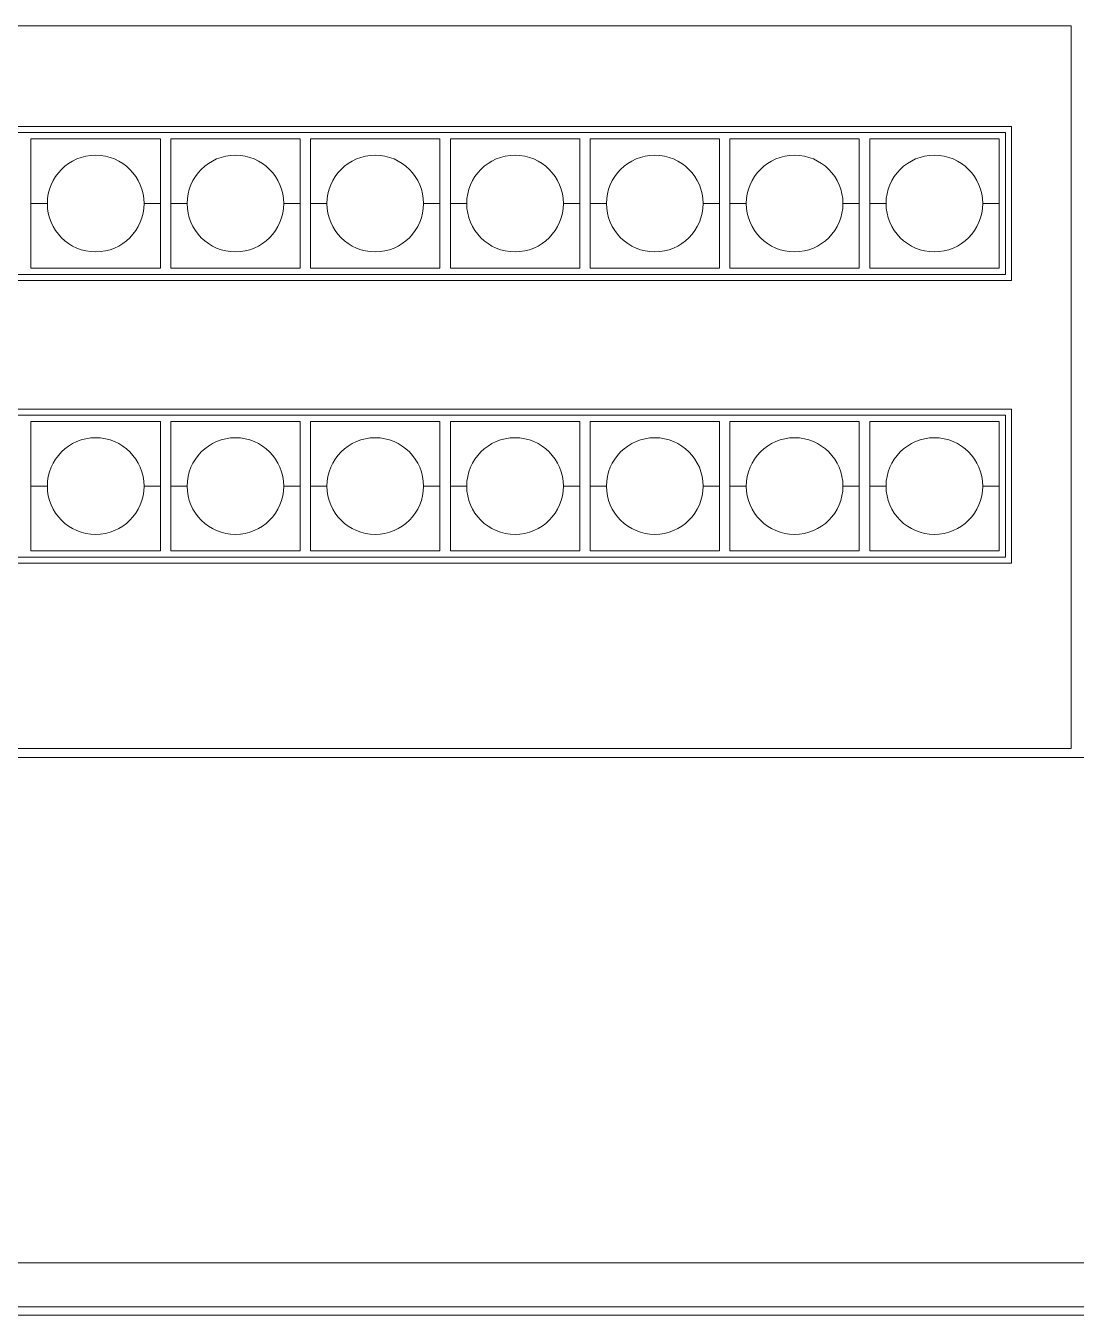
# Model space of a CAD drawing. Header units: millimetres. Extents: x 34 to 261, y 11 to 208.
# Drawn here: x 61.67 to 89.93, y 60 to 94.68 of the extents above; entities that cross this region are included whole.
import ezdxf

# ---------------------------------------------------------------- set-up
doc = ezdxf.new("R2010")
doc.units = ezdxf.units.MM

msp = doc.modelspace()

# ---------------------------------------------------------------- linework, layer by layer
at = {"color": 7, "linetype": 'Continuous', "lineweight": 15}
for p, q in [((37.3119, 94.6805), (89.7919, 94.6805)), ((89.7919, 94.6805), (89.7919, 75.2403)), ((88.1819, 91.9705), (38.9219, 91.9705)), ((88.1819, 87.8305), (88.1819, 91.9705)), ((88.0219, 91.8105), (39.0819, 91.8105)), ((88.0219, 87.9905), (88.0219, 91.8105)), ((38.9219, 87.8305), (88.1819, 87.8305)), ((39.0819, 87.9905), (88.0219, 87.9905)), ((88.1819, 84.3705), (38.9219, 84.3705)), ((88.1819, 80.2305), (88.1819, 84.3705)), ((39.0819, 84.2105), (88.0219, 84.2105)), ((88.0219, 84.2105), (88.0219, 80.3905)), ((38.9219, 80.2305), (88.1819, 80.2305)), ((88.0219, 80.3905), (39.0819, 80.3905)), ((89.7919, 75.2403), (37.3119, 75.2403)), ((37.3119, 75.0003), (117.8719, 75.0003)), ((37.3119, 61.4123), (117.8719, 61.4123)), ((117.8719, 60.2285), (37.3119, 60.2285)), ((117.8719, 60.0005), (37.3119, 60.0005))]:
    msp.add_line(p, q, dxfattribs=at)
for centre, start, end in [((63.5519, 89.9005), 0, 180), ((67.3119, 89.9005), 0, 180), ((71.0719, 89.9005), 0, 180), ((74.8319, 89.9005), 0, 180), ((78.5919, 89.9005), 0, 180), ((82.3519, 89.9005), 0, 180), ((86.1119, 89.9005), 0, 180), ((63.5519, 89.9005), 180, 0), ((67.3119, 89.9005), 180, 0), ((71.0719, 89.9005), 180, 0), ((74.8319, 89.9005), 180, 0), ((78.5919, 89.9005), 180, 0), ((82.3519, 89.9005), 180, 0), ((86.1119, 89.9005), 180, 0), ((63.5519, 82.3005), 0, 180), ((67.3119, 82.3005), 0, 180), ((71.0719, 82.3005), 0, 180), ((74.8319, 82.3005), 0, 180), ((78.5919, 82.3005), 0, 180), ((82.3519, 82.3005), 0, 180), ((86.1119, 82.3005), 0, 180), ((63.5519, 82.3005), 180, 0), ((67.3119, 82.3005), 180, 0), ((71.0719, 82.3005), 180, 0), ((74.8319, 82.3005), 180, 0), ((78.5919, 82.3005), 180, 0), ((82.3519, 82.3005), 180, 0), ((86.1119, 82.3005), 180, 0)]:
    msp.add_arc(centre, 1.3, start, end, dxfattribs=at)
for points, knots in [([(65.2919, 91.6405), (65.1868, 91.6405), (64.9488, 91.6405), (64.4466, 91.6405), (63.9111, 91.6405), (63.4199, 91.6405), (62.9668, 91.6405), (62.5352, 91.6405), (62.1167, 91.6405), (61.9082, 91.6405), (61.8119, 91.6405)], [0, 0, 0, 0, 0.1189242, 0.2690534, 0.406242, 0.5438102, 0.6527208, 0.7613603, 0.889886, 1, 1, 1, 1]), ([(61.8119, 91.6405), (61.8119, 91.5353), (61.8119, 91.2974), (61.8119, 90.8232), (61.8119, 90.3444), (61.8119, 90.0494), (61.8119, 89.9005)], [0, 0, 0, 0, 0.2379154, 0.5382584, 0.7670811, 1, 1, 1, 1]), ([(65.2919, 89.9005), (65.2919, 90.0534), (65.2919, 90.3588), (65.2919, 90.8174), (65.2919, 91.2456), (65.2919, 91.5142), (65.2919, 91.6218), (65.2919, 91.6405)], [0, 0, 0, 0, 0.2392959, 0.4780096, 0.7256154, 0.9522674, 1, 1, 1, 1]), ([(69.0519, 91.6405), (68.9468, 91.6405), (68.7088, 91.6405), (68.2066, 91.6405), (67.6711, 91.6405), (67.1799, 91.6405), (66.7268, 91.6405), (66.2952, 91.6405), (65.8767, 91.6405), (65.6682, 91.6405), (65.5719, 91.6405)], [0, 0, 0, 0, 0.1189242, 0.2690534, 0.406242, 0.5438102, 0.6527208, 0.7613603, 0.889886, 1, 1, 1, 1]), ([(65.5719, 91.6405), (65.5719, 91.5353), (65.5719, 91.2974), (65.5719, 90.8232), (65.5719, 90.3444), (65.5719, 90.0494), (65.5719, 89.9005)], [0, 0, 0, 0, 0.2379154, 0.5382584, 0.7670811, 1, 1, 1, 1]), ([(69.0519, 89.9005), (69.0519, 90.0534), (69.0519, 90.3588), (69.0519, 90.8174), (69.0519, 91.2456), (69.0519, 91.5142), (69.0519, 91.6218), (69.0519, 91.6405)], [0, 0, 0, 0, 0.2392959, 0.4780096, 0.7256154, 0.9522674, 1, 1, 1, 1]), ([(72.8119, 91.6405), (72.7068, 91.6405), (72.4688, 91.6405), (71.9666, 91.6405), (71.4311, 91.6405), (70.9399, 91.6405), (70.4868, 91.6405), (70.0552, 91.6405), (69.6367, 91.6405), (69.4282, 91.6405), (69.3319, 91.6405)], [0, 0, 0, 0, 0.1189242, 0.2690534, 0.406242, 0.5438102, 0.6527208, 0.7613603, 0.889886, 1, 1, 1, 1]), ([(69.3319, 91.6405), (69.3319, 91.5353), (69.3319, 91.2974), (69.3319, 90.8232), (69.3319, 90.3444), (69.3319, 90.0494), (69.3319, 89.9005)], [0, 0, 0, 0, 0.2379154, 0.5382584, 0.7670811, 1, 1, 1, 1]), ([(72.8119, 89.9005), (72.8119, 90.0534), (72.8119, 90.3588), (72.8119, 90.8174), (72.8119, 91.2456), (72.8119, 91.5142), (72.8119, 91.6218), (72.8119, 91.6405)], [0, 0, 0, 0, 0.2392959, 0.4780096, 0.7256154, 0.9522674, 1, 1, 1, 1]), ([(76.5719, 91.6405), (76.4668, 91.6405), (76.2288, 91.6405), (75.7266, 91.6405), (75.1911, 91.6405), (74.6999, 91.6405), (74.2468, 91.6405), (73.8152, 91.6405), (73.3967, 91.6405), (73.1882, 91.6405), (73.0919, 91.6405)], [0, 0, 0, 0, 0.1189242, 0.2690534, 0.406242, 0.5438102, 0.6527208, 0.7613603, 0.889886, 1, 1, 1, 1]), ([(73.0919, 91.6405), (73.0919, 91.5353), (73.0919, 91.2974), (73.0919, 90.8232), (73.0919, 90.3444), (73.0919, 90.0494), (73.0919, 89.9005)], [0, 0, 0, 0, 0.2379154, 0.5382584, 0.7670811, 1, 1, 1, 1]), ([(76.5719, 89.9005), (76.5719, 90.0534), (76.5719, 90.3588), (76.5719, 90.8174), (76.5719, 91.2456), (76.5719, 91.5142), (76.5719, 91.6218), (76.5719, 91.6405)], [0, 0, 0, 0, 0.2392959, 0.4780096, 0.7256154, 0.9522674, 1, 1, 1, 1]), ([(80.3319, 91.6405), (80.2268, 91.6405), (79.9888, 91.6405), (79.4866, 91.6405), (78.9511, 91.6405), (78.4599, 91.6405), (78.0068, 91.6405), (77.5752, 91.6405), (77.1567, 91.6405), (76.9482, 91.6405), (76.8519, 91.6405)], [0, 0, 0, 0, 0.1189242, 0.2690534, 0.406242, 0.5438102, 0.6527208, 0.7613603, 0.889886, 1, 1, 1, 1]), ([(76.8519, 91.6405), (76.8519, 91.5353), (76.8519, 91.2974), (76.8519, 90.8232), (76.8519, 90.3444), (76.8519, 90.0494), (76.8519, 89.9005)], [0, 0, 0, 0, 0.2379154, 0.5382584, 0.7670811, 1, 1, 1, 1]), ([(80.3319, 89.9005), (80.3319, 90.0534), (80.3319, 90.3588), (80.3319, 90.8174), (80.3319, 91.2456), (80.3319, 91.5142), (80.3319, 91.6218), (80.3319, 91.6405)], [0, 0, 0, 0, 0.2392959, 0.4780096, 0.7256154, 0.9522674, 1, 1, 1, 1]), ([(84.0919, 91.6405), (83.9868, 91.6405), (83.7488, 91.6405), (83.2466, 91.6405), (82.7111, 91.6405), (82.2199, 91.6405), (81.7668, 91.6405), (81.3352, 91.6405), (80.9167, 91.6405), (80.7082, 91.6405), (80.6119, 91.6405)], [0, 0, 0, 0, 0.1189242, 0.2690534, 0.406242, 0.5438102, 0.6527208, 0.7613603, 0.889886, 1, 1, 1, 1]), ([(80.6119, 91.6405), (80.6119, 91.5353), (80.6119, 91.2974), (80.6119, 90.8232), (80.6119, 90.3444), (80.6119, 90.0494), (80.6119, 89.9005)], [0, 0, 0, 0, 0.2379154, 0.5382584, 0.7670811, 1, 1, 1, 1]), ([(84.0919, 89.9005), (84.0919, 90.0534), (84.0919, 90.3588), (84.0919, 90.8174), (84.0919, 91.2456), (84.0919, 91.5142), (84.0919, 91.6218), (84.0919, 91.6405)], [0, 0, 0, 0, 0.2392959, 0.4780096, 0.7256154, 0.9522674, 1, 1, 1, 1]), ([(87.8519, 91.6405), (87.7468, 91.6405), (87.5088, 91.6405), (87.0066, 91.6405), (86.4711, 91.6405), (85.9799, 91.6405), (85.5268, 91.6405), (85.0952, 91.6405), (84.6767, 91.6405), (84.4682, 91.6405), (84.3719, 91.6405)], [0, 0, 0, 0, 0.1189242, 0.2690534, 0.406242, 0.5438102, 0.6527208, 0.7613603, 0.889886, 1, 1, 1, 1]), ([(84.3719, 91.6405), (84.3719, 91.5353), (84.3719, 91.2974), (84.3719, 90.8232), (84.3719, 90.3444), (84.3719, 90.0494), (84.3719, 89.9005)], [0, 0, 0, 0, 0.2379154, 0.5382584, 0.7670811, 1, 1, 1, 1]), ([(87.8519, 89.9005), (87.8519, 90.0534), (87.8519, 90.3588), (87.8519, 90.8174), (87.8519, 91.2456), (87.8519, 91.5142), (87.8519, 91.6218), (87.8519, 91.6405)], [0, 0, 0, 0, 0.2392959, 0.4780096, 0.7256154, 0.9522674, 1, 1, 1, 1]), ([(61.8119, 89.9005), (61.8935, 89.9005), (62.0372, 89.9005), (62.1871, 89.9005), (62.2519, 89.9005)], [0, 0, 0, 0, 0.5679473, 1, 1, 1, 1]), ([(61.8119, 89.9005), (61.8119, 89.7476), (61.8119, 89.4422), (61.8119, 88.9836), (61.8119, 88.5554), (61.8119, 88.2868), (61.8119, 88.1792), (61.8119, 88.1605)], [0, 0, 0, 0, 0.2392959, 0.4780096, 0.7256154, 0.9522674, 1, 1, 1, 1]), ([(64.8519, 89.9005), (64.9348, 89.9005), (65.0848, 89.9005), (65.2279, 89.9005), (65.2919, 89.9005)], [0, 0, 0, 0, 0.5520218, 1, 1, 1, 1]), ([(65.2919, 88.1605), (65.2919, 88.2657), (65.2919, 88.5036), (65.2919, 88.9778), (65.2919, 89.4566), (65.2919, 89.7517), (65.2919, 89.9005)], [0, 0, 0, 0, 0.2379154, 0.5382584, 0.7670811, 1, 1, 1, 1]), ([(65.5719, 89.9005), (65.6535, 89.9005), (65.7972, 89.9005), (65.9471, 89.9005), (66.0119, 89.9005)], [0, 0, 0, 0, 0.5679473, 1, 1, 1, 1]), ([(65.5719, 89.9005), (65.5719, 89.7476), (65.5719, 89.4422), (65.5719, 88.9836), (65.5719, 88.5554), (65.5719, 88.2868), (65.5719, 88.1792), (65.5719, 88.1605)], [0, 0, 0, 0, 0.2392959, 0.4780096, 0.7256154, 0.9522674, 1, 1, 1, 1]), ([(68.6119, 89.9005), (68.6948, 89.9005), (68.8448, 89.9005), (68.9879, 89.9005), (69.0519, 89.9005)], [0, 0, 0, 0, 0.5520218, 1, 1, 1, 1]), ([(69.0519, 88.1605), (69.0519, 88.2657), (69.0519, 88.5036), (69.0519, 88.9778), (69.0519, 89.4566), (69.0519, 89.7517), (69.0519, 89.9005)], [0, 0, 0, 0, 0.2379154, 0.5382584, 0.7670811, 1, 1, 1, 1]), ([(69.3319, 89.9005), (69.4135, 89.9005), (69.5572, 89.9005), (69.7071, 89.9005), (69.7719, 89.9005)], [0, 0, 0, 0, 0.5679473, 1, 1, 1, 1]), ([(69.3319, 89.9005), (69.3319, 89.7476), (69.3319, 89.4422), (69.3319, 88.9836), (69.3319, 88.5554), (69.3319, 88.2868), (69.3319, 88.1792), (69.3319, 88.1605)], [0, 0, 0, 0, 0.2392959, 0.4780096, 0.7256154, 0.9522674, 1, 1, 1, 1]), ([(72.3719, 89.9005), (72.4548, 89.9005), (72.6048, 89.9005), (72.7479, 89.9005), (72.8119, 89.9005)], [0, 0, 0, 0, 0.5520218, 1, 1, 1, 1]), ([(72.8119, 88.1605), (72.8119, 88.2657), (72.8119, 88.5036), (72.8119, 88.9778), (72.8119, 89.4566), (72.8119, 89.7517), (72.8119, 89.9005)], [0, 0, 0, 0, 0.2379154, 0.5382584, 0.7670811, 1, 1, 1, 1]), ([(73.0919, 89.9005), (73.1735, 89.9005), (73.3172, 89.9005), (73.4671, 89.9005), (73.5319, 89.9005)], [0, 0, 0, 0, 0.5679473, 1, 1, 1, 1]), ([(73.0919, 89.9005), (73.0919, 89.7476), (73.0919, 89.4422), (73.0919, 88.9836), (73.0919, 88.5554), (73.0919, 88.2868), (73.0919, 88.1792), (73.0919, 88.1605)], [0, 0, 0, 0, 0.2392959, 0.4780096, 0.7256154, 0.9522674, 1, 1, 1, 1]), ([(76.1319, 89.9005), (76.2148, 89.9005), (76.3648, 89.9005), (76.5079, 89.9005), (76.5719, 89.9005)], [0, 0, 0, 0, 0.5520218, 1, 1, 1, 1]), ([(76.5719, 88.1605), (76.5719, 88.2657), (76.5719, 88.5036), (76.5719, 88.9778), (76.5719, 89.4566), (76.5719, 89.7517), (76.5719, 89.9005)], [0, 0, 0, 0, 0.2379154, 0.5382584, 0.7670811, 1, 1, 1, 1]), ([(76.8519, 89.9005), (76.9335, 89.9005), (77.0772, 89.9005), (77.2271, 89.9005), (77.2919, 89.9005)], [0, 0, 0, 0, 0.5679473, 1, 1, 1, 1]), ([(76.8519, 89.9005), (76.8519, 89.7476), (76.8519, 89.4422), (76.8519, 88.9836), (76.8519, 88.5554), (76.8519, 88.2868), (76.8519, 88.1792), (76.8519, 88.1605)], [0, 0, 0, 0, 0.2392959, 0.4780096, 0.7256154, 0.9522674, 1, 1, 1, 1]), ([(79.8919, 89.9005), (79.9748, 89.9005), (80.1248, 89.9005), (80.2679, 89.9005), (80.3319, 89.9005)], [0, 0, 0, 0, 0.5520218, 1, 1, 1, 1]), ([(80.3319, 88.1605), (80.3319, 88.2657), (80.3319, 88.5036), (80.3319, 88.9778), (80.3319, 89.4566), (80.3319, 89.7517), (80.3319, 89.9005)], [0, 0, 0, 0, 0.2379154, 0.5382584, 0.7670811, 1, 1, 1, 1]), ([(80.6119, 89.9005), (80.6935, 89.9005), (80.8372, 89.9005), (80.9871, 89.9005), (81.0519, 89.9005)], [0, 0, 0, 0, 0.5679473, 1, 1, 1, 1]), ([(80.6119, 89.9005), (80.6119, 89.7476), (80.6119, 89.4422), (80.6119, 88.9836), (80.6119, 88.5554), (80.6119, 88.2868), (80.6119, 88.1792), (80.6119, 88.1605)], [0, 0, 0, 0, 0.2392959, 0.4780096, 0.7256154, 0.9522674, 1, 1, 1, 1]), ([(83.6519, 89.9005), (83.7348, 89.9005), (83.8848, 89.9005), (84.0279, 89.9005), (84.0919, 89.9005)], [0, 0, 0, 0, 0.5520218, 1, 1, 1, 1]), ([(84.0919, 88.1605), (84.0919, 88.2657), (84.0919, 88.5036), (84.0919, 88.9778), (84.0919, 89.4566), (84.0919, 89.7517), (84.0919, 89.9005)], [0, 0, 0, 0, 0.2379154, 0.5382584, 0.7670811, 1, 1, 1, 1]), ([(84.3719, 89.9005), (84.4535, 89.9005), (84.5972, 89.9005), (84.7471, 89.9005), (84.8119, 89.9005)], [0, 0, 0, 0, 0.5679473, 1, 1, 1, 1]), ([(84.3719, 89.9005), (84.3719, 89.7476), (84.3719, 89.4422), (84.3719, 88.9836), (84.3719, 88.5554), (84.3719, 88.2868), (84.3719, 88.1792), (84.3719, 88.1605)], [0, 0, 0, 0, 0.2392959, 0.4780096, 0.7256154, 0.9522674, 1, 1, 1, 1]), ([(87.4119, 89.9005), (87.4948, 89.9005), (87.6448, 89.9005), (87.7879, 89.9005), (87.8519, 89.9005)], [0, 0, 0, 0, 0.5520218, 1, 1, 1, 1]), ([(87.8519, 88.1605), (87.8519, 88.2657), (87.8519, 88.5036), (87.8519, 88.9778), (87.8519, 89.4566), (87.8519, 89.7517), (87.8519, 89.9005)], [0, 0, 0, 0, 0.2379154, 0.5382584, 0.7670811, 1, 1, 1, 1]), ([(61.8119, 88.1605), (61.9171, 88.1605), (62.155, 88.1605), (62.6573, 88.1605), (63.1927, 88.1605), (63.684, 88.1605), (64.137, 88.1605), (64.5687, 88.1605), (64.9872, 88.1605), (65.1957, 88.1605), (65.2919, 88.1605)], [0, 0, 0, 0, 0.1189242, 0.2690534, 0.406242, 0.5438102, 0.6527208, 0.7613603, 0.889886, 1, 1, 1, 1]), ([(65.5719, 88.1605), (65.6771, 88.1605), (65.915, 88.1605), (66.4173, 88.1605), (66.9527, 88.1605), (67.444, 88.1605), (67.897, 88.1605), (68.3287, 88.1605), (68.7472, 88.1605), (68.9557, 88.1605), (69.0519, 88.1605)], [0, 0, 0, 0, 0.1189242, 0.2690534, 0.406242, 0.5438102, 0.6527208, 0.7613603, 0.889886, 1, 1, 1, 1]), ([(69.3319, 88.1605), (69.4371, 88.1605), (69.675, 88.1605), (70.1773, 88.1605), (70.7127, 88.1605), (71.204, 88.1605), (71.657, 88.1605), (72.0887, 88.1605), (72.5072, 88.1605), (72.7157, 88.1605), (72.8119, 88.1605)], [0, 0, 0, 0, 0.1189242, 0.2690534, 0.406242, 0.5438102, 0.6527208, 0.7613603, 0.889886, 1, 1, 1, 1]), ([(73.0919, 88.1605), (73.1971, 88.1605), (73.435, 88.1605), (73.9373, 88.1605), (74.4727, 88.1605), (74.964, 88.1605), (75.417, 88.1605), (75.8487, 88.1605), (76.2672, 88.1605), (76.4757, 88.1605), (76.5719, 88.1605)], [0, 0, 0, 0, 0.1189242, 0.2690534, 0.406242, 0.5438102, 0.6527208, 0.7613603, 0.889886, 1, 1, 1, 1]), ([(76.8519, 88.1605), (76.9571, 88.1605), (77.195, 88.1605), (77.6973, 88.1605), (78.2327, 88.1605), (78.724, 88.1605), (79.177, 88.1605), (79.6087, 88.1605), (80.0272, 88.1605), (80.2357, 88.1605), (80.3319, 88.1605)], [0, 0, 0, 0, 0.1189242, 0.2690534, 0.406242, 0.5438102, 0.6527208, 0.7613603, 0.889886, 1, 1, 1, 1]), ([(80.6119, 88.1605), (80.7171, 88.1605), (80.955, 88.1605), (81.4573, 88.1605), (81.9927, 88.1605), (82.484, 88.1605), (82.937, 88.1605), (83.3687, 88.1605), (83.7872, 88.1605), (83.9957, 88.1605), (84.0919, 88.1605)], [0, 0, 0, 0, 0.1189242, 0.2690534, 0.406242, 0.5438102, 0.6527208, 0.7613603, 0.889886, 1, 1, 1, 1]), ([(84.3719, 88.1605), (84.4771, 88.1605), (84.715, 88.1605), (85.2173, 88.1605), (85.7527, 88.1605), (86.244, 88.1605), (86.697, 88.1605), (87.1287, 88.1605), (87.5472, 88.1605), (87.7557, 88.1605), (87.8519, 88.1605)], [0, 0, 0, 0, 0.1189242, 0.2690534, 0.406242, 0.5438102, 0.6527208, 0.7613603, 0.889886, 1, 1, 1, 1]), ([(65.2919, 84.0405), (65.1868, 84.0405), (64.9488, 84.0405), (64.4466, 84.0405), (63.9111, 84.0405), (63.4199, 84.0405), (62.9668, 84.0405), (62.5352, 84.0405), (62.1167, 84.0405), (61.9082, 84.0405), (61.8119, 84.0405)], [0, 0, 0, 0, 0.1189242, 0.2690534, 0.406242, 0.5438102, 0.6527208, 0.7613603, 0.889886, 1, 1, 1, 1]), ([(61.8119, 84.0405), (61.8119, 83.9353), (61.8119, 83.6974), (61.8119, 83.2232), (61.8119, 82.7444), (61.8119, 82.4494), (61.8119, 82.3005)], [0, 0, 0, 0, 0.2379154, 0.5382584, 0.7670811, 1, 1, 1, 1]), ([(65.2919, 82.3005), (65.2919, 82.4534), (65.2919, 82.7588), (65.2919, 83.2174), (65.2919, 83.6456), (65.2919, 83.9142), (65.2919, 84.0218), (65.2919, 84.0405)], [0, 0, 0, 0, 0.2392959, 0.4780096, 0.7256154, 0.9522674, 1, 1, 1, 1]), ([(69.0519, 84.0405), (68.9468, 84.0405), (68.7088, 84.0405), (68.2066, 84.0405), (67.6711, 84.0405), (67.1799, 84.0405), (66.7268, 84.0405), (66.2952, 84.0405), (65.8767, 84.0405), (65.6682, 84.0405), (65.5719, 84.0405)], [0, 0, 0, 0, 0.1189242, 0.2690534, 0.406242, 0.5438102, 0.6527208, 0.7613603, 0.889886, 1, 1, 1, 1]), ([(65.5719, 84.0405), (65.5719, 83.9353), (65.5719, 83.6974), (65.5719, 83.2232), (65.5719, 82.7444), (65.5719, 82.4494), (65.5719, 82.3005)], [0, 0, 0, 0, 0.2379154, 0.5382584, 0.7670811, 1, 1, 1, 1]), ([(69.0519, 82.3005), (69.0519, 82.4534), (69.0519, 82.7588), (69.0519, 83.2174), (69.0519, 83.6456), (69.0519, 83.9142), (69.0519, 84.0218), (69.0519, 84.0405)], [0, 0, 0, 0, 0.2392959, 0.4780096, 0.7256154, 0.9522674, 1, 1, 1, 1]), ([(72.8119, 84.0405), (72.7068, 84.0405), (72.4688, 84.0405), (71.9666, 84.0405), (71.4311, 84.0405), (70.9399, 84.0405), (70.4868, 84.0405), (70.0552, 84.0405), (69.6367, 84.0405), (69.4282, 84.0405), (69.3319, 84.0405)], [0, 0, 0, 0, 0.1189242, 0.2690534, 0.406242, 0.5438102, 0.6527208, 0.7613603, 0.889886, 1, 1, 1, 1]), ([(69.3319, 84.0405), (69.3319, 83.9353), (69.3319, 83.6974), (69.3319, 83.2232), (69.3319, 82.7444), (69.3319, 82.4494), (69.3319, 82.3005)], [0, 0, 0, 0, 0.2379154, 0.5382584, 0.7670811, 1, 1, 1, 1]), ([(72.8119, 82.3005), (72.8119, 82.4534), (72.8119, 82.7588), (72.8119, 83.2174), (72.8119, 83.6456), (72.8119, 83.9142), (72.8119, 84.0218), (72.8119, 84.0405)], [0, 0, 0, 0, 0.2392959, 0.4780096, 0.7256154, 0.9522674, 1, 1, 1, 1]), ([(76.5719, 84.0405), (76.4668, 84.0405), (76.2288, 84.0405), (75.7266, 84.0405), (75.1911, 84.0405), (74.6999, 84.0405), (74.2468, 84.0405), (73.8152, 84.0405), (73.3967, 84.0405), (73.1882, 84.0405), (73.0919, 84.0405)], [0, 0, 0, 0, 0.1189242, 0.2690534, 0.406242, 0.5438102, 0.6527208, 0.7613603, 0.889886, 1, 1, 1, 1]), ([(73.0919, 84.0405), (73.0919, 83.9353), (73.0919, 83.6974), (73.0919, 83.2232), (73.0919, 82.7444), (73.0919, 82.4494), (73.0919, 82.3005)], [0, 0, 0, 0, 0.2379154, 0.5382584, 0.7670811, 1, 1, 1, 1]), ([(76.5719, 82.3005), (76.5719, 82.4534), (76.5719, 82.7588), (76.5719, 83.2174), (76.5719, 83.6456), (76.5719, 83.9142), (76.5719, 84.0218), (76.5719, 84.0405)], [0, 0, 0, 0, 0.2392959, 0.4780096, 0.7256154, 0.9522674, 1, 1, 1, 1]), ([(80.3319, 84.0405), (80.2268, 84.0405), (79.9888, 84.0405), (79.4866, 84.0405), (78.9511, 84.0405), (78.4599, 84.0405), (78.0068, 84.0405), (77.5752, 84.0405), (77.1567, 84.0405), (76.9482, 84.0405), (76.8519, 84.0405)], [0, 0, 0, 0, 0.1189242, 0.2690534, 0.406242, 0.5438102, 0.6527208, 0.7613603, 0.889886, 1, 1, 1, 1]), ([(76.8519, 84.0405), (76.8519, 83.9353), (76.8519, 83.6974), (76.8519, 83.2232), (76.8519, 82.7444), (76.8519, 82.4494), (76.8519, 82.3005)], [0, 0, 0, 0, 0.2379154, 0.5382584, 0.7670811, 1, 1, 1, 1]), ([(80.3319, 82.3005), (80.3319, 82.4534), (80.3319, 82.7588), (80.3319, 83.2174), (80.3319, 83.6456), (80.3319, 83.9142), (80.3319, 84.0218), (80.3319, 84.0405)], [0, 0, 0, 0, 0.2392959, 0.4780096, 0.7256154, 0.9522674, 1, 1, 1, 1]), ([(84.0919, 84.0405), (83.9868, 84.0405), (83.7488, 84.0405), (83.2466, 84.0405), (82.7111, 84.0405), (82.2199, 84.0405), (81.7668, 84.0405), (81.3352, 84.0405), (80.9167, 84.0405), (80.7082, 84.0405), (80.6119, 84.0405)], [0, 0, 0, 0, 0.1189242, 0.2690534, 0.406242, 0.5438102, 0.6527208, 0.7613603, 0.889886, 1, 1, 1, 1]), ([(80.6119, 84.0405), (80.6119, 83.9353), (80.6119, 83.6974), (80.6119, 83.2232), (80.6119, 82.7444), (80.6119, 82.4494), (80.6119, 82.3005)], [0, 0, 0, 0, 0.2379154, 0.5382584, 0.7670811, 1, 1, 1, 1]), ([(84.0919, 82.3005), (84.0919, 82.4534), (84.0919, 82.7588), (84.0919, 83.2174), (84.0919, 83.6456), (84.0919, 83.9142), (84.0919, 84.0218), (84.0919, 84.0405)], [0, 0, 0, 0, 0.2392959, 0.4780096, 0.7256154, 0.9522674, 1, 1, 1, 1]), ([(87.8519, 84.0405), (87.7468, 84.0405), (87.5088, 84.0405), (87.0066, 84.0405), (86.4711, 84.0405), (85.9799, 84.0405), (85.5268, 84.0405), (85.0952, 84.0405), (84.6767, 84.0405), (84.4682, 84.0405), (84.3719, 84.0405)], [0, 0, 0, 0, 0.1189242, 0.2690534, 0.406242, 0.5438102, 0.6527208, 0.7613603, 0.889886, 1, 1, 1, 1]), ([(84.3719, 84.0405), (84.3719, 83.9353), (84.3719, 83.6974), (84.3719, 83.2232), (84.3719, 82.7444), (84.3719, 82.4494), (84.3719, 82.3005)], [0, 0, 0, 0, 0.2379154, 0.5382584, 0.7670811, 1, 1, 1, 1]), ([(87.8519, 82.3005), (87.8519, 82.4534), (87.8519, 82.7588), (87.8519, 83.2174), (87.8519, 83.6456), (87.8519, 83.9142), (87.8519, 84.0218), (87.8519, 84.0405)], [0, 0, 0, 0, 0.2392959, 0.4780096, 0.7256154, 0.9522674, 1, 1, 1, 1]), ([(61.8119, 82.3005), (61.8935, 82.3005), (62.0372, 82.3005), (62.1871, 82.3005), (62.2519, 82.3005)], [0, 0, 0, 0, 0.5679473, 1, 1, 1, 1]), ([(61.8119, 82.3005), (61.8119, 82.1476), (61.8119, 81.8422), (61.8119, 81.3836), (61.8119, 80.9554), (61.8119, 80.6868), (61.8119, 80.5792), (61.8119, 80.5605)], [0, 0, 0, 0, 0.2392959, 0.4780096, 0.7256154, 0.9522674, 1, 1, 1, 1]), ([(64.8519, 82.3005), (64.9348, 82.3005), (65.0848, 82.3005), (65.2279, 82.3005), (65.2919, 82.3005)], [0, 0, 0, 0, 0.5520218, 1, 1, 1, 1]), ([(65.2919, 80.5605), (65.2919, 80.6657), (65.2919, 80.9036), (65.2919, 81.3778), (65.2919, 81.8566), (65.2919, 82.1517), (65.2919, 82.3005)], [0, 0, 0, 0, 0.2379154, 0.5382584, 0.7670811, 1, 1, 1, 1]), ([(65.5719, 82.3005), (65.6535, 82.3005), (65.7972, 82.3005), (65.9471, 82.3005), (66.0119, 82.3005)], [0, 0, 0, 0, 0.5679473, 1, 1, 1, 1]), ([(65.5719, 82.3005), (65.5719, 82.1476), (65.5719, 81.8422), (65.5719, 81.3836), (65.5719, 80.9554), (65.5719, 80.6868), (65.5719, 80.5792), (65.5719, 80.5605)], [0, 0, 0, 0, 0.2392959, 0.4780096, 0.7256154, 0.9522674, 1, 1, 1, 1]), ([(68.6119, 82.3005), (68.6948, 82.3005), (68.8448, 82.3005), (68.9879, 82.3005), (69.0519, 82.3005)], [0, 0, 0, 0, 0.5520218, 1, 1, 1, 1]), ([(69.0519, 80.5605), (69.0519, 80.6657), (69.0519, 80.9036), (69.0519, 81.3778), (69.0519, 81.8566), (69.0519, 82.1517), (69.0519, 82.3005)], [0, 0, 0, 0, 0.2379154, 0.5382584, 0.7670811, 1, 1, 1, 1]), ([(69.3319, 82.3005), (69.4135, 82.3005), (69.5572, 82.3005), (69.7071, 82.3005), (69.7719, 82.3005)], [0, 0, 0, 0, 0.5679473, 1, 1, 1, 1]), ([(69.3319, 82.3005), (69.3319, 82.1476), (69.3319, 81.8422), (69.3319, 81.3836), (69.3319, 80.9554), (69.3319, 80.6868), (69.3319, 80.5792), (69.3319, 80.5605)], [0, 0, 0, 0, 0.2392959, 0.4780096, 0.7256154, 0.9522674, 1, 1, 1, 1]), ([(72.3719, 82.3005), (72.4548, 82.3005), (72.6048, 82.3005), (72.7479, 82.3005), (72.8119, 82.3005)], [0, 0, 0, 0, 0.5520218, 1, 1, 1, 1]), ([(72.8119, 80.5605), (72.8119, 80.6657), (72.8119, 80.9036), (72.8119, 81.3778), (72.8119, 81.8566), (72.8119, 82.1517), (72.8119, 82.3005)], [0, 0, 0, 0, 0.2379154, 0.5382584, 0.7670811, 1, 1, 1, 1]), ([(73.0919, 82.3005), (73.1735, 82.3005), (73.3172, 82.3005), (73.4671, 82.3005), (73.5319, 82.3005)], [0, 0, 0, 0, 0.5679473, 1, 1, 1, 1]), ([(73.0919, 82.3005), (73.0919, 82.1476), (73.0919, 81.8422), (73.0919, 81.3836), (73.0919, 80.9554), (73.0919, 80.6868), (73.0919, 80.5792), (73.0919, 80.5605)], [0, 0, 0, 0, 0.2392959, 0.4780096, 0.7256154, 0.9522674, 1, 1, 1, 1]), ([(76.1319, 82.3005), (76.2148, 82.3005), (76.3648, 82.3005), (76.5079, 82.3005), (76.5719, 82.3005)], [0, 0, 0, 0, 0.5520218, 1, 1, 1, 1]), ([(76.5719, 80.5605), (76.5719, 80.6657), (76.5719, 80.9036), (76.5719, 81.3778), (76.5719, 81.8566), (76.5719, 82.1517), (76.5719, 82.3005)], [0, 0, 0, 0, 0.2379154, 0.5382584, 0.7670811, 1, 1, 1, 1]), ([(76.8519, 82.3005), (76.9335, 82.3005), (77.0772, 82.3005), (77.2271, 82.3005), (77.2919, 82.3005)], [0, 0, 0, 0, 0.5679473, 1, 1, 1, 1]), ([(76.8519, 82.3005), (76.8519, 82.1476), (76.8519, 81.8422), (76.8519, 81.3836), (76.8519, 80.9554), (76.8519, 80.6868), (76.8519, 80.5792), (76.8519, 80.5605)], [0, 0, 0, 0, 0.2392959, 0.4780096, 0.7256154, 0.9522674, 1, 1, 1, 1]), ([(79.8919, 82.3005), (79.9748, 82.3005), (80.1248, 82.3005), (80.2679, 82.3005), (80.3319, 82.3005)], [0, 0, 0, 0, 0.5520218, 1, 1, 1, 1]), ([(80.3319, 80.5605), (80.3319, 80.6657), (80.3319, 80.9036), (80.3319, 81.3778), (80.3319, 81.8566), (80.3319, 82.1517), (80.3319, 82.3005)], [0, 0, 0, 0, 0.2379154, 0.5382584, 0.7670811, 1, 1, 1, 1]), ([(80.6119, 82.3005), (80.6935, 82.3005), (80.8372, 82.3005), (80.9871, 82.3005), (81.0519, 82.3005)], [0, 0, 0, 0, 0.5679473, 1, 1, 1, 1]), ([(80.6119, 82.3005), (80.6119, 82.1476), (80.6119, 81.8422), (80.6119, 81.3836), (80.6119, 80.9554), (80.6119, 80.6868), (80.6119, 80.5792), (80.6119, 80.5605)], [0, 0, 0, 0, 0.2392959, 0.4780096, 0.7256154, 0.9522674, 1, 1, 1, 1]), ([(83.6519, 82.3005), (83.7348, 82.3005), (83.8848, 82.3005), (84.0279, 82.3005), (84.0919, 82.3005)], [0, 0, 0, 0, 0.5520218, 1, 1, 1, 1]), ([(84.0919, 80.5605), (84.0919, 80.6657), (84.0919, 80.9036), (84.0919, 81.3778), (84.0919, 81.8566), (84.0919, 82.1517), (84.0919, 82.3005)], [0, 0, 0, 0, 0.2379154, 0.5382584, 0.7670811, 1, 1, 1, 1]), ([(84.3719, 82.3005), (84.4535, 82.3005), (84.5972, 82.3005), (84.7471, 82.3005), (84.8119, 82.3005)], [0, 0, 0, 0, 0.5679473, 1, 1, 1, 1]), ([(84.3719, 82.3005), (84.3719, 82.1476), (84.3719, 81.8422), (84.3719, 81.3836), (84.3719, 80.9554), (84.3719, 80.6868), (84.3719, 80.5792), (84.3719, 80.5605)], [0, 0, 0, 0, 0.2392959, 0.4780096, 0.7256154, 0.9522674, 1, 1, 1, 1]), ([(87.4119, 82.3005), (87.4948, 82.3005), (87.6448, 82.3005), (87.7879, 82.3005), (87.8519, 82.3005)], [0, 0, 0, 0, 0.5520218, 1, 1, 1, 1]), ([(87.8519, 80.5605), (87.8519, 80.6657), (87.8519, 80.9036), (87.8519, 81.3778), (87.8519, 81.8566), (87.8519, 82.1517), (87.8519, 82.3005)], [0, 0, 0, 0, 0.2379154, 0.5382584, 0.7670811, 1, 1, 1, 1]), ([(61.8119, 80.5605), (61.9171, 80.5605), (62.155, 80.5605), (62.6573, 80.5605), (63.1927, 80.5605), (63.684, 80.5605), (64.137, 80.5605), (64.5687, 80.5605), (64.9872, 80.5605), (65.1957, 80.5605), (65.2919, 80.5605)], [0, 0, 0, 0, 0.1189242, 0.2690534, 0.406242, 0.5438102, 0.6527208, 0.7613603, 0.889886, 1, 1, 1, 1]), ([(65.5719, 80.5605), (65.6771, 80.5605), (65.915, 80.5605), (66.4173, 80.5605), (66.9527, 80.5605), (67.444, 80.5605), (67.897, 80.5605), (68.3287, 80.5605), (68.7472, 80.5605), (68.9557, 80.5605), (69.0519, 80.5605)], [0, 0, 0, 0, 0.1189242, 0.2690534, 0.406242, 0.5438102, 0.6527208, 0.7613603, 0.889886, 1, 1, 1, 1]), ([(69.3319, 80.5605), (69.4371, 80.5605), (69.675, 80.5605), (70.1773, 80.5605), (70.7127, 80.5605), (71.204, 80.5605), (71.657, 80.5605), (72.0887, 80.5605), (72.5072, 80.5605), (72.7157, 80.5605), (72.8119, 80.5605)], [0, 0, 0, 0, 0.1189242, 0.2690534, 0.406242, 0.5438102, 0.6527208, 0.7613603, 0.889886, 1, 1, 1, 1]), ([(73.0919, 80.5605), (73.1971, 80.5605), (73.435, 80.5605), (73.9373, 80.5605), (74.4727, 80.5605), (74.964, 80.5605), (75.417, 80.5605), (75.8487, 80.5605), (76.2672, 80.5605), (76.4757, 80.5605), (76.5719, 80.5605)], [0, 0, 0, 0, 0.1189242, 0.2690534, 0.406242, 0.5438102, 0.6527208, 0.7613603, 0.889886, 1, 1, 1, 1]), ([(76.8519, 80.5605), (76.9571, 80.5605), (77.195, 80.5605), (77.6973, 80.5605), (78.2327, 80.5605), (78.724, 80.5605), (79.177, 80.5605), (79.6087, 80.5605), (80.0272, 80.5605), (80.2357, 80.5605), (80.3319, 80.5605)], [0, 0, 0, 0, 0.1189242, 0.2690534, 0.406242, 0.5438102, 0.6527208, 0.7613603, 0.889886, 1, 1, 1, 1]), ([(80.6119, 80.5605), (80.7171, 80.5605), (80.955, 80.5605), (81.4573, 80.5605), (81.9927, 80.5605), (82.484, 80.5605), (82.937, 80.5605), (83.3687, 80.5605), (83.7872, 80.5605), (83.9957, 80.5605), (84.0919, 80.5605)], [0, 0, 0, 0, 0.1189242, 0.2690534, 0.406242, 0.5438102, 0.6527208, 0.7613603, 0.889886, 1, 1, 1, 1]), ([(84.3719, 80.5605), (84.4771, 80.5605), (84.715, 80.5605), (85.2173, 80.5605), (85.7527, 80.5605), (86.244, 80.5605), (86.697, 80.5605), (87.1287, 80.5605), (87.5472, 80.5605), (87.7557, 80.5605), (87.8519, 80.5605)], [0, 0, 0, 0, 0.1189242, 0.2690534, 0.406242, 0.5438102, 0.6527208, 0.7613603, 0.889886, 1, 1, 1, 1])]:
    msp.add_open_spline(points, degree=3, knots=knots, dxfattribs=at)

doc.saveas('drawing.dxf')
